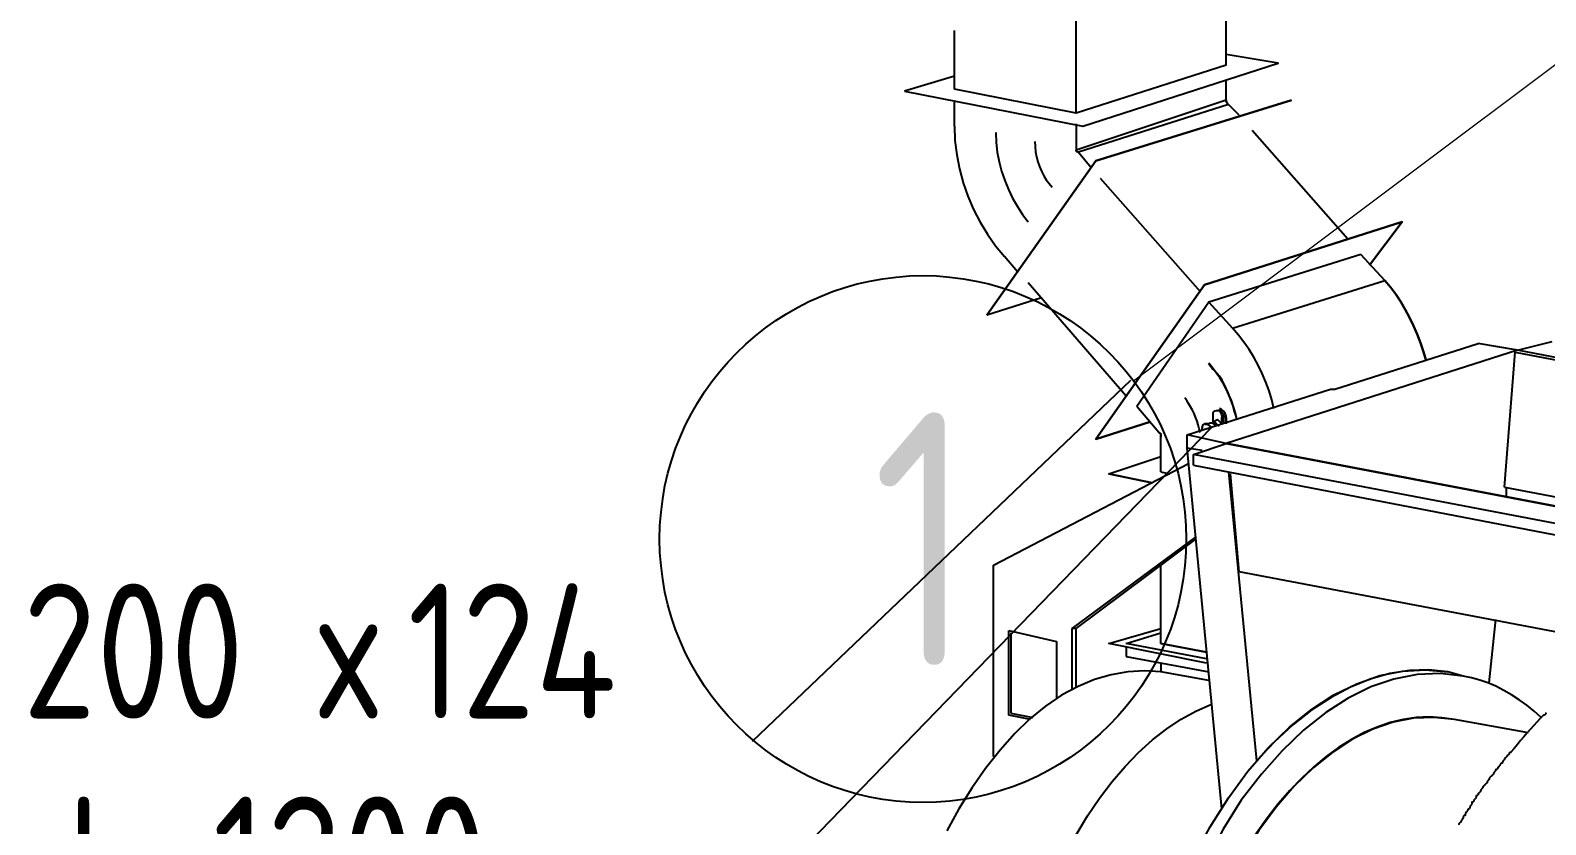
# Model space of a CAD drawing. Header units: metres. Extents: x 20 to 415, y 5 to 292.
# Drawn here: x 182.17 to 197.13, y 127.44 to 135.29 of the extents above; entities that cross this region are included whole.
import ezdxf
from ezdxf.enums import TextEntityAlignment as Align

# ---------------------------------------------------------------- set-up
doc = ezdxf.new("R2010")
doc.units = ezdxf.units.M
for name, color, linetype in [('АРМАТУРА', 8, 'Continuous'), ('ВОЗДУХОВОДЫ', 7, 'Continuous'), ('ОБОЗНАЧЕНИЯ', 7, 'Continuous'), ('ОБОРУДОВАНИЕ', 8, 'Continuous'), ('ПОЗИЦИИ', 1, 'Continuous')]:
    doc.layers.add(name, color=color, linetype=linetype)
doc.styles.add('GOST', font='isocpeur.ttf')

msp = doc.modelspace()

# ---------------------------------------------------------------- linework, layer by layer
at = {"layer": 'АРМАТУРА'}
for points in [[(193.847, 131.484), (193.847, 131.491), (193.848, 131.497), (193.848, 131.503), (193.849, 131.509), (193.85, 131.514), (193.852, 131.519), (193.855, 131.522), (193.858, 131.525), (193.863, 131.527), (193.869, 131.527)], [(193.869, 131.527), (193.881, 131.532), (193.892, 131.533), (193.902, 131.531), (193.91, 131.526), (193.917, 131.519), (193.923, 131.51), (193.927, 131.5), (193.931, 131.488), (193.933, 131.476), (193.933, 131.463)], [(193.955, 131.463), (193.953, 131.476), (193.95, 131.488), (193.945, 131.5), (193.938, 131.51), (193.931, 131.519), (193.922, 131.527), (193.914, 131.531), (193.905, 131.533), (193.897, 131.532), (193.89, 131.527)], [(193.89, 131.527), (193.897, 131.532), (193.905, 131.533), (193.914, 131.531), (193.922, 131.526), (193.931, 131.519), (193.938, 131.51), (193.945, 131.5), (193.95, 131.488), (193.953, 131.476), (193.955, 131.463)], [(193.976, 131.463), (193.975, 131.476), (193.972, 131.489), (193.966, 131.501), (193.96, 131.512), (193.952, 131.522), (193.944, 131.531), (193.935, 131.539), (193.927, 131.544), (193.919, 131.548), (193.912, 131.549)], [(193.976, 131.463), (193.975, 131.476), (193.972, 131.489), (193.966, 131.501), (193.96, 131.512), (193.952, 131.522), (193.944, 131.531), (193.935, 131.539), (193.927, 131.544), (193.919, 131.548), (193.912, 131.549)], [(193.74, 131.334), (193.74, 131.341), (193.74, 131.349), (193.741, 131.358), (193.742, 131.366), (193.743, 131.375), (193.745, 131.382), (193.747, 131.389), (193.751, 131.394), (193.756, 131.398), (193.761, 131.399)], [(193.804, 131.399), (193.761, 131.399)], [(193.761, 131.399), (193.774, 131.398), (193.785, 131.396), (193.794, 131.393), (193.803, 131.39), (193.81, 131.385), (193.816, 131.38), (193.82, 131.375), (193.823, 131.369), (193.825, 131.362), (193.826, 131.356)], [(193.869, 131.377), (193.868, 131.384), (193.864, 131.39), (193.859, 131.395), (193.852, 131.4), (193.845, 131.404), (193.836, 131.407), (193.828, 131.408), (193.819, 131.407), (193.811, 131.404), (193.804, 131.399)], [(193.847, 131.42), (193.847, 131.484)], [(193.847, 131.42), (193.89, 131.442)], [(193.912, 131.377), (193.847, 131.42)], [(193.89, 131.377), (193.89, 131.384), (193.888, 131.39), (193.885, 131.395), (193.881, 131.4), (193.877, 131.404), (193.872, 131.407), (193.866, 131.408), (193.86, 131.407), (193.854, 131.404), (193.847, 131.399)], [(193.933, 131.399), (193.89, 131.442)], [(193.933, 131.399), (193.933, 131.463)], [(193.955, 131.399), (193.955, 131.463)], [(193.976, 131.399), (193.976, 131.463)], [(193.976, 131.463), (193.976, 131.399)]]:
    msp.add_lwpolyline(points, dxfattribs=at)
at = {"layer": 'ВОЗДУХОВОДЫ'}
for points in [[(192.495, 135.047), (192.495, 135.842)], [(193.976, 134.94), (193.976, 135.52)], [(191.293, 134.704), (191.293, 135.284)], [(190.8, 134.683), (192.56, 134.339), (194.491, 134.962), (193.976, 135.047)], [(192.495, 134.468), (192.495, 135.047)], [(191.293, 134.833), (190.8, 134.683)], [(193.976, 134.94), (192.495, 134.468), (191.293, 134.704)], [(193.976, 134.597), (193.976, 134.79)], [(191.293, 134.339), (191.293, 134.575)], [(191.615, 132.472), (192.688, 133.996), (194.62, 134.597)], [(193.976, 134.597), (192.495, 134.103)], [(193.998, 134.554), (192.517, 134.082)], [(194.62, 134.597), (192.688, 133.996)], [(193.998, 134.554), (193.997, 134.554), (193.995, 134.556), (193.993, 134.559), (193.99, 134.563), (193.987, 134.567), (193.984, 134.572), (193.981, 134.578), (193.978, 134.584), (193.977, 134.59), (193.976, 134.597)], [(193.976, 134.597), (193.977, 134.59), (193.978, 134.584), (193.981, 134.578), (193.984, 134.572), (193.987, 134.567), (193.99, 134.563), (193.993, 134.559), (193.995, 134.556), (193.997, 134.554), (193.998, 134.554), (193.998, 134.554), (193.998, 134.554)], [(194.105, 134.446), (193.998, 134.554)], [(192.495, 134.361), (192.495, 134.103)], [(191.293, 134.339), (191.299, 134.198), (191.316, 134.057), (191.343, 133.918), (191.381, 133.781), (191.427, 133.647), (191.483, 133.517), (191.548, 133.392), (191.62, 133.272), (191.7, 133.158), (191.787, 133.051)], [(191.293, 134.339), (191.299, 134.198), (191.316, 134.057), (191.343, 133.918), (191.381, 133.781), (191.427, 133.647), (191.483, 133.517), (191.548, 133.392), (191.62, 133.272), (191.7, 133.158), (191.787, 133.051), (191.787, 133.051), (191.787, 133.051)], [(191.701, 134.275), (191.705, 134.178), (191.716, 134.082), (191.734, 133.987), (191.759, 133.894), (191.79, 133.803), (191.826, 133.714), (191.868, 133.628), (191.915, 133.546), (191.967, 133.468), (192.023, 133.395)], [(195.178, 133.223), (194.234, 134.296)], [(192.087, 134.189), (192.089, 134.138), (192.095, 134.087), (192.104, 134.036), (192.117, 133.987), (192.133, 133.939), (192.152, 133.894), (192.175, 133.85), (192.2, 133.81), (192.228, 133.772), (192.259, 133.738)], [(192.517, 134.082), (192.511, 134.082), (192.506, 134.084), (192.502, 134.086), (192.5, 134.089), (192.498, 134.092), (192.497, 134.096), (192.496, 134.099), (192.495, 134.101), (192.495, 134.102), (192.495, 134.103)], [(192.517, 134.082), (192.511, 134.082), (192.506, 134.084), (192.502, 134.086), (192.5, 134.089), (192.498, 134.092), (192.497, 134.096), (192.496, 134.099), (192.495, 134.101), (192.495, 134.102), (192.495, 134.103), (192.495, 134.103), (192.495, 134.103)], [(192.517, 134.082), (192.645, 133.931)], [(192.688, 133.996), (191.615, 132.472)], [(192.731, 133.824), (193.719, 132.708)], [(195.393, 132.965), (195.715, 133.395), (193.761, 132.772), (192.688, 131.248), (193.225, 131.42)], [(192.688, 131.248), (193.761, 132.772), (195.715, 133.395), (195.393, 132.965)], [(191.916, 132.901), (191.787, 133.051)], [(195.307, 133.073), (193.804, 132.601)], [(195.543, 132.815), (195.307, 133.073)], [(192.023, 132.794), (192.989, 131.678)], [(193.804, 132.601), (194.04, 132.343), (195.543, 132.815)], [(195.543, 132.815), (195.599, 132.749), (195.651, 132.679), (195.7, 132.606), (195.745, 132.53), (195.787, 132.45), (195.826, 132.369), (195.861, 132.285), (195.894, 132.199), (195.924, 132.111), (195.951, 132.021)], [(195.951, 132.021), (195.924, 132.111), (195.894, 132.199), (195.861, 132.285), (195.826, 132.369), (195.787, 132.45), (195.745, 132.53), (195.7, 132.606), (195.651, 132.679), (195.599, 132.749), (195.543, 132.815)], [(195.951, 132.021), (195.924, 132.111), (195.894, 132.199), (195.861, 132.285), (195.826, 132.369), (195.787, 132.45), (195.745, 132.53), (195.7, 132.606), (195.651, 132.679), (195.599, 132.749), (195.543, 132.815)], [(192.152, 132.644), (191.615, 132.472)], [(193.804, 132.601), (193.096, 131.57)], [(194.448, 131.549), (194.426, 131.638), (194.4, 131.726), (194.368, 131.812), (194.333, 131.896), (194.293, 131.978), (194.249, 132.057), (194.202, 132.134), (194.151, 132.207), (194.097, 132.277), (194.04, 132.343)], [(194.448, 131.549), (194.426, 131.638), (194.4, 131.726), (194.368, 131.812), (194.333, 131.896), (194.293, 131.978), (194.249, 132.057), (194.202, 132.134), (194.151, 132.207), (194.097, 132.277), (194.04, 132.343), (194.04, 132.343), (194.04, 132.343)], [(193.912, 131.871), (193.899, 131.884), (193.886, 131.897), (193.874, 131.909), (193.862, 131.922), (193.85, 131.935), (193.839, 131.948), (193.829, 131.961), (193.82, 131.974), (193.811, 131.987), (193.804, 132)], [(194.083, 131.442), (194.069, 131.505), (194.05, 131.568), (194.029, 131.629), (194.004, 131.688), (193.976, 131.745), (193.946, 131.8), (193.913, 131.853), (193.879, 131.905), (193.842, 131.953), (193.804, 132)], [(194.083, 131.442), (194.071, 131.487), (194.057, 131.532), (194.044, 131.576), (194.029, 131.621), (194.014, 131.664), (193.997, 131.707), (193.978, 131.75), (193.958, 131.791), (193.936, 131.832), (193.912, 131.871)], [(193.311, 131.313), (193.096, 131.57)], [(193.719, 131.313), (193.711, 131.351), (193.701, 131.39), (193.689, 131.428), (193.675, 131.465), (193.66, 131.501), (193.643, 131.535), (193.625, 131.569), (193.606, 131.6), (193.588, 131.629), (193.568, 131.656)], [(193.719, 131.313), (193.711, 131.351), (193.701, 131.39), (193.689, 131.428), (193.675, 131.465), (193.66, 131.501), (193.643, 131.535), (193.625, 131.569), (193.606, 131.6), (193.588, 131.629), (193.568, 131.656)], [(193.225, 131.42), (192.688, 131.248)], [(193.311, 131.313), (193.317, 131.312), (193.321, 131.31), (193.325, 131.308), (193.328, 131.304), (193.33, 131.299), (193.331, 131.294), (193.332, 131.289), (193.332, 131.283), (193.332, 131.276), (193.332, 131.27)], [(193.332, 131.27), (193.332, 131.276), (193.332, 131.283), (193.332, 131.289), (193.331, 131.294), (193.33, 131.299), (193.328, 131.304), (193.325, 131.308), (193.321, 131.31), (193.317, 131.312), (193.311, 131.313)], [(193.311, 131.313), (193.317, 131.312), (193.321, 131.31), (193.325, 131.308), (193.328, 131.304), (193.33, 131.299), (193.331, 131.294), (193.332, 131.289), (193.332, 131.283), (193.332, 131.276), (193.332, 131.27), (193.332, 131.27), (193.332, 131.27)], [(193.332, 130.926), (193.332, 131.27)], [(193.246, 130.819), (192.817, 130.905), (193.332, 131.077)], [(193.332, 130.926), (193.418, 130.905)], [(192.817, 130.905), (193.246, 130.819)], [(193.332, 129.231), (193.332, 130.004)], [(193.783, 129.038), (192.817, 129.231), (193.332, 129.381)], [(193.332, 129.231), (193.783, 129.145)]]:
    msp.add_lwpolyline(points, dxfattribs=at)
at = {"layer": 'ОБОЗНАЧЕНИЯ'}
for points in [[(193.032, 131.828), (189.297, 128.265)], [(193.826, 131.356), (186.936, 124.251)]]:
    msp.add_lwpolyline(points, dxfattribs=at)
at = {"layer": 'ОБОРУДОВАНИЕ'}
for points in [[(196.852, 132.128), (193.976, 131.205)], [(195.049, 131.742), (196.466, 132.193)], [(196.852, 132.128), (196.466, 132.193)], [(196.852, 132.128), (197.196, 132.214)], [(208.679, 129.853), (196.852, 132.128)], [(196.723, 130.776), (196.831, 132.107)], [(196.831, 132.107), (208.657, 129.853)], [(193.59, 131.291), (195.006, 131.742)], [(195.006, 131.742), (195.049, 131.742)], [(193.59, 131.163), (193.59, 131.291)], [(193.976, 131.205), (193.59, 131.291)], [(193.933, 127.6), (193.59, 131.163)], [(193.59, 131.163), (193.74, 131.141)], [(193.654, 131.098), (193.976, 131.205)], [(193.654, 130.991), (193.654, 131.098)], [(205.48, 128.844), (193.654, 131.098)], [(193.976, 131.205), (205.802, 128.952)], [(193.976, 131.205), (205.802, 128.952)], [(193.998, 131.205), (205.824, 128.952)], [(191.68, 130.004), (193.611, 131.012)], [(193.654, 130.991), (205.48, 128.716)], [(193.998, 130.926), (194.277, 128.072)], [(194.105, 129.939), (194.019, 130.905)], [(196.723, 130.776), (205.996, 129.016)], [(196.745, 130.69), (196.745, 130.776)], [(193.676, 130.283), (192.452, 129.381)], [(192.495, 129.381), (193.676, 130.261)], [(191.68, 128.115), (191.68, 130.004)], [(202.476, 128.351), (194.105, 129.939)], [(196.573, 128.844), (196.638, 129.467)], [(191.83, 128.523), (191.83, 129.36)], [(191.83, 129.36), (192.302, 129.252)], [(191.851, 129.338), (191.851, 128.544)], [(192.452, 129.381), (192.452, 128.78)], [(192.495, 129.381), (192.452, 129.381)], [(192.495, 128.802), (192.495, 129.381)], [(192.989, 129.231), (193.332, 129.338)], [(192.302, 129.252), (192.302, 128.694)], [(193.783, 129.081), (192.989, 129.231)], [(192.989, 129.188), (192.989, 129.102)], [(193.783, 129.145), (193.332, 129.231)], [(192.989, 129.102), (193.804, 128.952)], [(192.989, 124.294), (193, 124.662), (193.034, 125.03), (193.089, 125.397), (193.165, 125.758), (193.26, 126.113), (193.374, 126.459), (193.505, 126.794), (193.654, 127.115), (193.818, 127.42), (193.998, 127.707), (194.19, 127.97), (194.392, 128.203), (194.602, 128.407), (194.819, 128.581), (195.041, 128.724), (195.266, 128.835), (195.493, 128.914), (195.719, 128.96), (195.944, 128.973), (196.165, 128.952)], [(193.332, 129.038), (193.332, 128.952)], [(193.332, 128.952), (193.17, 128.961), (193.006, 128.952), (192.842, 128.923), (192.677, 128.875), (192.514, 128.807), (192.352, 128.72), (192.194, 128.614), (192.039, 128.488), (191.889, 128.343), (191.744, 128.179), (191.6, 127.998), (191.464, 127.805), (191.337, 127.599), (191.219, 127.381)], [(196.316, 128.909), (196.089, 128.935), (195.861, 128.926), (195.633, 128.881), (195.406, 128.803), (195.181, 128.692), (194.959, 128.549), (194.741, 128.376), (194.529, 128.173), (194.324, 127.943), (194.126, 127.685), (193.948, 127.399), (193.785, 127.094), (193.639, 126.773), (193.51, 126.438), (193.399, 126.092), (193.307, 125.737), (193.235, 125.375), (193.182, 125.009), (193.15, 124.641), (193.139, 124.273)], [(193.804, 128.866), (193.332, 128.952)], [(196.165, 128.952), (195.977, 128.971), (195.785, 128.965), (195.593, 128.935), (195.398, 128.88), (195.205, 128.802), (195.013, 128.7), (194.823, 128.576), (194.636, 128.429), (194.453, 128.261), (194.277, 128.072)], [(196.316, 128.909), (196.165, 128.952)], [(197.088, 128.501), (197.017, 128.564), (196.944, 128.622), (196.87, 128.676), (196.795, 128.725), (196.718, 128.769), (196.64, 128.809), (196.561, 128.843), (196.48, 128.871), (196.399, 128.893), (196.316, 128.909)], [(191.851, 128.544), (192.066, 128.501)], [(192.495, 127.342), (192.608, 127.529), (192.726, 127.705), (192.85, 127.868), (192.979, 128.018), (193.112, 128.155), (193.249, 128.279), (193.39, 128.388), (193.533, 128.484), (193.678, 128.564), (193.826, 128.63)], [(197.137, 128.544), (197.131, 128.544), (197.131, 128.538), (197.129, 128.533), (197.126, 128.53), (197.124, 128.527), (197.12, 128.525), (197.117, 128.524), (197.114, 128.523), (197.112, 128.523), (197.11, 128.523), (197.11, 128.523), (197.078, 128.49), (197.045, 128.456), (197.013, 128.421), (196.981, 128.385), (196.949, 128.348), (196.917, 128.311), (196.884, 128.273), (196.852, 128.235), (196.82, 128.196), (196.788, 128.158), (196.787, 128.158), (196.786, 128.157), (196.783, 128.157), (196.78, 128.156), (196.777, 128.155), (196.774, 128.153), (196.771, 128.15), (196.769, 128.147), (196.767, 128.142), (196.766, 128.136), (196.766, 128.136), (196.764, 128.134), (196.762, 128.132), (196.759, 128.129), (196.756, 128.125), (196.752, 128.122), (196.75, 128.119), (196.747, 128.117), (196.746, 128.115), (196.745, 128.115), (196.744, 128.114), (196.743, 128.113), (196.74, 128.11), (196.737, 128.107), (196.734, 128.104), (196.731, 128.101), (196.728, 128.098), (196.726, 128.096), (196.724, 128.094), (196.723, 128.093), (196.723, 128.087), (196.721, 128.083), (196.719, 128.079), (196.716, 128.075), (196.713, 128.072), (196.709, 128.069), (196.707, 128.065), (196.704, 128.061), (196.703, 128.056), (196.702, 128.05), (196.701, 128.05), (196.7, 128.05), (196.697, 128.05), (196.694, 128.049), (196.691, 128.048), (196.688, 128.046), (196.685, 128.043), (196.683, 128.039), (196.681, 128.035), (196.68, 128.029), (196.68, 128.028), (196.678, 128.027), (196.676, 128.024), (196.673, 128.021), (196.67, 128.018), (196.667, 128.015), (196.664, 128.012), (196.661, 128.01), (196.66, 128.008), (196.659, 128.007), (196.658, 128.002), (196.657, 127.997), (196.655, 127.993), (196.652, 127.991), (196.648, 127.989), (196.645, 127.987), (196.642, 127.987), (196.64, 127.986), (196.638, 127.986), (196.638, 127.986), (196.637, 127.98), (196.635, 127.975), (196.633, 127.971), (196.63, 127.968), (196.627, 127.964), (196.624, 127.961), (196.621, 127.958), (196.618, 127.954), (196.617, 127.949), (196.616, 127.943), (196.615, 127.942), (196.614, 127.941), (196.612, 127.939), (196.609, 127.936), (196.605, 127.932), (196.602, 127.929), (196.599, 127.926), (196.597, 127.924), (196.595, 127.922), (196.595, 127.922), (196.594, 127.921), (196.592, 127.919), (196.59, 127.917), (196.587, 127.914), (196.584, 127.911), (196.581, 127.908), (196.578, 127.905), (196.575, 127.902), (196.574, 127.901), (196.573, 127.9), (196.573, 127.894), (196.571, 127.89), (196.568, 127.886), (196.566, 127.882), (196.562, 127.879), (196.559, 127.875), (196.556, 127.872), (196.554, 127.868), (196.552, 127.863), (196.552, 127.857), (196.551, 127.857), (196.55, 127.855), (196.547, 127.853), (196.544, 127.85), (196.541, 127.846), (196.538, 127.843), (196.535, 127.84), (196.533, 127.838), (196.531, 127.836), (196.53, 127.836), (196.53, 127.835), (196.528, 127.834), (196.526, 127.831), (196.523, 127.828), (196.52, 127.825), (196.516, 127.822), (196.514, 127.819), (196.511, 127.817), (196.509, 127.815), (196.509, 127.814), (196.508, 127.808), (196.507, 127.804), (196.504, 127.8), (196.501, 127.796), (196.498, 127.793), (196.495, 127.79), (196.492, 127.786), (196.49, 127.782), (196.488, 127.777), (196.487, 127.771), (196.487, 127.771), (196.485, 127.769), (196.483, 127.767), (196.48, 127.764), (196.477, 127.761), (196.473, 127.757), (196.471, 127.755), (196.468, 127.752), (196.467, 127.75), (196.466, 127.75), (196.466, 127.749), (196.466, 127.748), (196.465, 127.745), (196.465, 127.742), (196.463, 127.739), (196.461, 127.736), (196.459, 127.733), (196.455, 127.731), (196.45, 127.729), (196.444, 127.728), (196.444, 127.723), (196.444, 127.718), (196.444, 127.714), (196.443, 127.71), (196.442, 127.707), (196.44, 127.704), (196.437, 127.7), (196.433, 127.696), (196.429, 127.691), (196.423, 127.685), (196.423, 127.685), (196.423, 127.683), (196.422, 127.681), (196.422, 127.678), (196.42, 127.675), (196.418, 127.672), (196.416, 127.669), (196.412, 127.666), (196.407, 127.665), (196.401, 127.664), (196.401, 127.658), (196.401, 127.653), (196.401, 127.649), (196.4, 127.646), (196.399, 127.643), (196.397, 127.639), (196.394, 127.636), (196.391, 127.632), (196.386, 127.627), (196.38, 127.6), (196.374, 127.599), (196.369, 127.597), (196.366, 127.595), (196.363, 127.592), (196.361, 127.589), (196.36, 127.586), (196.359, 127.583), (196.359, 127.581), (196.359, 127.579), (196.359, 127.578), (196.353, 127.572), (196.348, 127.568), (196.344, 127.564), (196.342, 127.56), (196.34, 127.557), (196.339, 127.553), (196.338, 127.55), (196.337, 127.546), (196.337, 127.541), (196.337, 127.535), (196.331, 127.535), (196.327, 127.533), (196.323, 127.531), (196.32, 127.528), (196.318, 127.524), (196.317, 127.521), (196.316, 127.518), (196.316, 127.516), (196.316, 127.514), (196.316, 127.514), (196.315, 127.508), (196.313, 127.503), (196.311, 127.499), (196.308, 127.496), (196.305, 127.492), (196.302, 127.489), (196.299, 127.486), (196.297, 127.482), (196.295, 127.477), (196.294, 127.471), (196.294, 127.47), (196.292, 127.469), (196.289, 127.466), (196.287, 127.463), (196.283, 127.46), (196.28, 127.457), (196.277, 127.454), (196.275, 127.452), (196.273, 127.45), (196.273, 127.449), (196.273, 127.449), (196.272, 127.447), (196.272, 127.445), (196.271, 127.442)], [(192.044, 128.48), (191.83, 128.523)], [(196.23, 128.48), (196.029, 128.502), (195.827, 128.494), (195.625, 128.454), (195.423, 128.385), (195.224, 128.286), (195.028, 128.16), (194.836, 128.005), (194.649, 127.824), (194.47, 127.617), (194.298, 127.385), (194.137, 127.131), (193.99, 126.86), (193.857, 126.574), (193.74, 126.275), (193.638, 125.966), (193.553, 125.648), (193.486, 125.324), (193.437, 124.996), (193.407, 124.667), (193.397, 124.337)], [(196.23, 128.48), (196.106, 128.499), (195.981, 128.506), (195.853, 128.5), (195.725, 128.481), (195.597, 128.45), (195.468, 128.407), (195.34, 128.352), (195.213, 128.285), (195.087, 128.206), (194.963, 128.115), (194.842, 128.013), (194.722, 127.901), (194.605, 127.78), (194.491, 127.649), (194.381, 127.508), (194.276, 127.359), (194.175, 127.201), (194.081, 127.034), (193.993, 126.86), (193.912, 126.677)], [(196.96, 128.351), (196.23, 128.48)]]:
    msp.add_lwpolyline(points, dxfattribs=at)
at = {"layer": 'ПОЗИЦИИ', "lineweight": 20}
msp.add_lwpolyline([(206.983, 142.263), (193.063, 131.823)], dxfattribs=at)
at = {"layer": 'ПОЗИЦИИ'}
msp.add_circle((190.983, 130.263), 2.6, dxfattribs=at)

# ---------------------------------------------------------------- texts
at = {"layer": 'ОБОЗНАЧЕНИЯ', "style": 'GOST', "width": 0.8}
for s, height, p in [('200', 1.3315, (182.093, 128.491)), ('124', 1.3315, (185.895, 128.491)), ('х', 1.331, (185.014, 128.491)), ('L 1200', 1.3315, (182.526, 126.389))]:
    msp.add_text(s, height=height, dxfattribs=at).set_placement(p)
at = {"layer": 'ПОЗИЦИИ', "style": 'GOST', "width": 0.8}
msp.add_text('1', height=2.5, dxfattribs=at).set_placement((190.983, 129.013), align=Align.CENTER)

doc.saveas('drawing.dxf')
